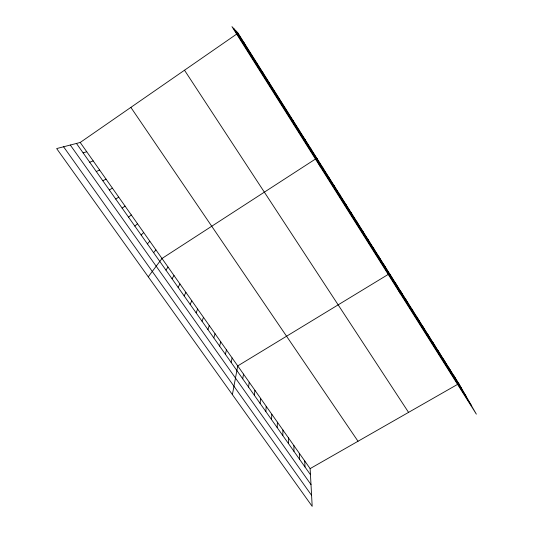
<?xml version="1.0" encoding="UTF-8"?>
<svg xmlns="http://www.w3.org/2000/svg" width="533" height="533" viewBox="0 0 533 533"><rect width="100%" height="100%" fill="white"/><g stroke="black" fill="none" stroke-linecap="round" stroke-linejoin="round"><path stroke-width="0.8" d="M288.413 443.489L288.426 437.826M282.816 435.574L282.923 430.018M277.193 427.613L277.387 422.169M271.537 419.604L271.823 414.268M265.84 411.543L266.22 406.326M260.117 403.441L260.59 398.338M287.214 111.71L287.254 111.29M254.354 395.286L254.927 390.303M248.565 387.085L249.231 382.221M242.735 378.836L243.501 374.093M232.388 394.62L237.731 365.918L389.523 273.622L400.316 293.603M231.149 362.44L232.108 357.936M225.392 354.292L226.445 349.908M219.603 346.09L220.755 341.833M213.78 337.849L215.032 333.718M207.923 329.554L209.276 325.55M202.027 321.212L203.486 317.335M196.104 312.824L197.663 309.073M190.141 304.383L191.8 300.765M184.138 295.895L185.91 292.404M178.109 287.354L179.981 283.996M172.039 278.759L174.024 275.541M165.93 270.118L168.022 267.04M148.261 276.827L161.992 258.478L316.795 158.181L319.88 166.056M153.611 252.675L155.922 249.87M147.394 243.874L149.82 241.216M141.138 235.02L143.683 232.508M134.842 226.119L137.507 223.747M128.513 217.151L131.291 214.932M122.144 208.136L125.042 206.064M80.21 142.471L310.133 468.614L312.185 506.35L56.658 148.574L80.21 142.471L238.024 33.146L458.84 383.647L476.342 414.154L231.968 26.65L238.024 33.146M115.734 199.069L118.752 197.143M310.133 468.614L458.84 383.647M109.285 189.941L112.423 188.169M102.802 180.754L106.06 179.141M96.273 171.513L99.658 170.054M89.704 162.219L93.215 160.919M83.095 152.858L86.732 151.718M268.705 82.342L269.085 82.448M262.456 72.421L262.949 72.715M256.173 62.441L256.779 62.914M249.844 52.401L250.563 53.053M243.468 42.287L244.314 43.133M63.58 146.775L311.585 495.35M70.296 145.036L311.005 484.604M76.446 143.444L310.466 474.71M130.865 107.38L358.016 441.257M184.505 70.223L408.558 412.375M237.058 32.113L461.658 388.557M235.479 30.421L466.242 396.545M233.754 28.569L471.225 405.24M453.696 375.479L456.435 380.269M448.52 367.264L451.185 371.934M443.316 359.002L445.901 363.546M438.079 350.694L440.584 355.111M432.816 342.333L435.234 346.623M427.519 333.925L429.851 338.082M422.183 325.463L424.441 329.494M416.826 316.955L418.991 320.846M411.429 308.387L413.515 312.151M406.006 299.779L407.998 303.404M400.543 291.111L402.455 294.596M395.053 282.39L396.872 285.741M384.126 265.054L385.772 268.126M378.703 256.44L380.256 259.371M373.24 247.772L374.706 250.557M367.75 239.057L369.122 241.696M362.22 230.283L363.499 232.781M356.664 221.462L357.85 223.807M351.074 212.587L352.16 214.779M345.444 203.653L346.437 205.698M339.788 194.672L340.68 196.564M334.091 185.631L334.884 187.369M328.361 176.536L329.061 178.115M322.598 167.389L323.191 168.808M310.959 148.92L311.352 150.013M305.089 139.599L305.376 140.525M299.18 130.219L299.359 130.985M293.237 120.784L293.303 121.377M304.749 460.985L304.996 466.968M299.339 453.31L299.499 459.193M293.903 445.588L293.969 451.364"/></g></svg>
